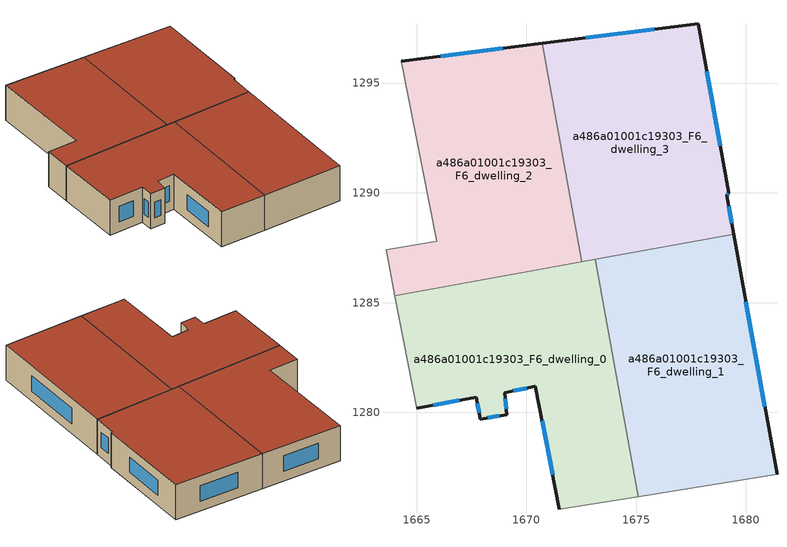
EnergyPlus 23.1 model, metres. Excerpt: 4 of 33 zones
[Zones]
a486a01001c19303_F6_dwelling_0
 floor to a486a01001c19303_F5_dwelling_0 (EU_floor_Construction): 1673.14,1286.97 1675.09,1276.17 1671.51,1275.59 1670.41,1281.19 1669.01,1280.89 1669.11,1279.89 1667.91,1279.69 1667.7,1280.69 1665,1280.19 1664.01,1285.32 z18
 wall outside (EU_wall_Construction): 1665,1280.19 1667.7,1280.69 1667.91,1279.69 1669.11,1279.89 1669.01,1280.89 1670.41,1281.19 1671.51,1275.59 z18:21
 wall adiabatic (EU_wall_Construction): 1664.01,1285.32 1665,1280.19 / 1671.51,1275.59 1675.09,1276.17 z18:21
 wall to a486a01001c19303_F6_dwelling_1 (EU_wall_Construction): 1675.09,1276.17 1673.14,1286.97 z18:21
 wall to a486a01001c19303_F6_dwelling_2 (EU_wall_Construction): 1672.52,1286.86 1664.01,1285.32 z18:21
 wall to a486a01001c19303_F6_dwelling_3 (EU_wall_Construction): 1673.14,1286.97 1672.52,1286.86 z18:21
 window (EU_Window_Construction): 1669.08,1280.17 1669.03,1280.61 / 1668.24,1279.75 1668.77,1279.84 / 1667.76,1280.41 1667.85,1279.97 / 1665.76,1280.33 1666.95,1280.55 / 1670.71,1279.62 1671.2,1277.16 / 1669.4,1280.98 1670.01,1281.11 z18.84:20.16
 roof outside (EU_roof_Construction): 1675.09,1276.17 1673.14,1286.97 1664.01,1285.32 1665,1280.19 1667.7,1280.69 1667.91,1279.69 1669.11,1279.89 1669.01,1280.89 1670.41,1281.19 1671.51,1275.59 z21
a486a01001c19303_F6_dwelling_1
 floor to a486a01001c19303_F5_dwelling_1 (EU_floor_Construction): 1679.44,1288.11 1681.41,1277.19 1675.09,1276.17 1673.14,1286.97 z18
 wall outside (EU_wall_Construction): 1681.41,1277.19 1679.44,1288.11 z18:21
 wall adiabatic (EU_wall_Construction): 1675.09,1276.17 1681.41,1277.19 z18:21
 wall to a486a01001c19303_F6_dwelling_3 (EU_wall_Construction): 1679.44,1288.11 1673.14,1286.97 z18:21
 window (EU_Window_Construction): 1680.86,1280.25 1679.99,1285.05 z18.84:20.16
 roof outside (EU_roof_Construction): 1681.41,1277.19 1679.44,1288.11 1673.14,1286.97 1675.09,1276.17 z21
a486a01001c19303_F6_dwelling_2
 floor to a486a01001c19303_F5_dwelling_2 (EU_floor_Construction): 1670.73,1296.81 1672.52,1286.86 1664.01,1285.32 1663.6,1287.4 1665.91,1287.8 1664.31,1296.01 z18
 wall outside (EU_wall_Construction): 1670.73,1296.81 1664.31,1296.01 z18:21
 wall adiabatic (EU_wall_Construction): 1664.31,1296.01 1665.91,1287.8 1663.6,1287.4 1664.01,1285.32 z18:21
 wall to a486a01001c19303_F6_dwelling_3 (EU_wall_Construction): 1672.52,1286.86 1670.73,1296.81 z18:21
 window (EU_Window_Construction): 1668.93,1296.59 1666.11,1296.23 z18.84:20.16
 roof outside (EU_roof_Construction): 1672.52,1286.86 1670.73,1296.81 1664.31,1296.01 1665.91,1287.8 1663.6,1287.4 1664.01,1285.32 z21
a486a01001c19303_F6_dwelling_3
 floor to a486a01001c19303_F5_dwelling_3 (EU_floor_Construction): 1677.82,1297.7 1679.22,1290 1679.12,1289.9 1679.44,1288.11 1672.52,1286.86 1670.73,1296.81 z18
 wall outside (EU_wall_Construction): 1679.44,1288.11 1679.12,1289.9 1679.22,1290 1677.82,1297.7 1670.73,1296.81 z18:21
 window (EU_Window_Construction): 1679.14,1289.93 1679.19,1289.97 / 1679.35,1288.61 1679.21,1289.4 / 1675.83,1297.45 1672.71,1297.06 / 1678.82,1292.16 1678.21,1295.54 z18.84:20.16
 roof outside (EU_roof_Construction): 1679.44,1288.11 1679.12,1289.9 1679.22,1290 1677.82,1297.7 1670.73,1296.81 1672.52,1286.86 z21
[Building]
EU S2 Campaign: North Axis=0; Terrain=City; Solar Distribution=FullExterior
[Site:Location]
Lyon-Bron: Latitude=45.75; Longitude=5; Time Zone=1; Elevation=198
[SizingPeriod:WeatherFileDays]
AnnualSizingPeriod: Begin Month=1; Begin Day of Month=1; End Month=12; End Day of Month=31; Day of Week for Start Day=Monday; Use Weather File Daylight Saving Period=No; Use Weather File Rain and Snow Indicators=No
[MATERIAL]
EU_InternalMass_Material: Roughness=MediumRough; Thickness=0.1; Conductivity=1; Density=1800; Specific Heat=900; Thermal Absorptance=0.9; Solar Absorptance=0.7; Visible Absorptance=0.7
[MATERIAL:NOMASS] Roughness=MediumRough; Thermal Absorptance=0.9; Solar Absorptance=0.7; Visible Absorptance=0.7
Name | Thermal Resistance
EU_wall_NoMass | 0.776494
EU_roof_NoMass | 0.486893
EU_floor_NoMass | 0.421597
[WINDOWMATERIAL:SIMPLEGLAZINGSYSTEM]
EU_Window_SimpleGlazing: UFactor=4.24961; Solar Heat Gain Coefficient=0.83; Visible Transmittance=0.83
[CONSTRUCTION]
EU_wall_Construction: EU_wall_NoMass
EU_roof_Construction: EU_roof_NoMass
EU_floor_Construction: EU_floor_NoMass
EU_Window_Construction: EU_Window_SimpleGlazing
EU_InternalMass_Construction: EU_InternalMass_Material
[ZONE] Type=1; Multiplier=1; Ceiling Height=autocalculate; Floor Area=autocalculate; Part of Total Floor Area=Yes
Name | Volume
a486a01001c19303_F6_dwelling_0 | 211.886
a486a01001c19303_F6_dwelling_1 | 211.88
a486a01001c19303_F6_dwelling_2 | 211.895
a486a01001c19303_F6_dwelling_3 | 211.878
[INTERNALMASS] Construction=EU_InternalMass_Construction
Name | Zone or ZoneList | Surface Area
a486a01001c19303_F6_dwelling_0_EU_InternalMass | a486a01001c19303_F6_dwelling_0 | 70.6291
a486a01001c19303_F6_dwelling_1_EU_InternalMass | a486a01001c19303_F6_dwelling_1 | 70.6272
a486a01001c19303_F6_dwelling_2_EU_InternalMass | a486a01001c19303_F6_dwelling_2 | 70.6333
a486a01001c19303_F6_dwelling_3_EU_InternalMass | a486a01001c19303_F6_dwelling_3 | 70.6249
[OTHEREQUIPMENT] Fuel Type=Electricity; Design Level Calculation Method=Watts/Area; Power per Zone Floor Area=1; Fraction Latent=0; Fraction Radiant=0; Fraction Lost=0; Carbon Dioxide Generation Rate=0; EndUse Subcategory=EU_Step8_InternalGains
Name | Zone or ZoneList or Space or SpaceList | Schedule
EU_Step8_InternalGain_a486a01001c19303_F6_dwelling_0_f000 | a486a01001c19303_F6_dwelling_0 | EU_Step8_GainSchedule_a486a01001c19303_F6_dwelling_0_f000
EU_Step8_InternalGain_a486a01001c19303_F6_dwelling_1_f000 | a486a01001c19303_F6_dwelling_1 | EU_Step8_GainSchedule_a486a01001c19303_F6_dwelling_1_f000
EU_Step8_InternalGain_a486a01001c19303_F6_dwelling_2_f000 | a486a01001c19303_F6_dwelling_2 | EU_Step8_GainSchedule_a486a01001c19303_F6_dwelling_2_f000
EU_Step8_InternalGain_a486a01001c19303_F6_dwelling_3_f000 | a486a01001c19303_F6_dwelling_3 | EU_Step8_GainSchedule_a486a01001c19303_F6_dwelling_3_f000
[ZONEVENTILATION:DESIGNFLOWRATE] Schedule=EU_AlwaysOn; Design Flow Rate Calculation Method=AirChanges/Hour; Air Changes per Hour=0.693814; Ventilation Type=Natural; Fan Pressure Rise=0; Fan Total Efficiency=1; Constant Term Coefficient=1; Temperature Term Coefficient=0; Velocity Term Coefficient=0; Velocity Squared Term Coefficient=0; Minimum Indoor Temperature=-100; Maximum Indoor Temperature=100; Delta Temperature=-100; Minimum Outdoor Temperature=-100; Maximum Outdoor Temperature=100; Maximum Wind Speed=40
Name | Zone or ZoneList or Space or SpaceList
EU_ConstantAir_a486a01001c19303_F6_dwelling_0 | a486a01001c19303_F6_dwelling_0
EU_ConstantAir_a486a01001c19303_F6_dwelling_1 | a486a01001c19303_F6_dwelling_1
EU_ConstantAir_a486a01001c19303_F6_dwelling_2 | a486a01001c19303_F6_dwelling_2
EU_ConstantAir_a486a01001c19303_F6_dwelling_3 | a486a01001c19303_F6_dwelling_3
[HVACTEMPLATE:THERMOSTAT] Constant Heating Setpoint=20; Constant Cooling Setpoint=50
EU_HeatOnly_a486a01001c19303_F1_dwelling_3; EU_HeatOnly_a486a01001c19303_F1_dwelling_4; EU_HeatOnly_a486a01001c19303_F2_dwelling_0; EU_HeatOnly_a486a01001c19303_F2_dwelling_1; EU_HeatOnly_a486a01001c19303_F2_dwelling_2; EU_HeatOnly_a486a01001c19303_F2_dwelling_3; EU_HeatOnly_a486a01001c19303_F2_dwelling_4; EU_HeatOnly_a486a01001c19303_F3_dwelling_0; EU_HeatOnly_a486a01001c19303_F3_dwelling_1; EU_HeatOnly_a486a01001c19303_F3_dwelling_2; EU_HeatOnly_a486a01001c19303_F3_dwelling_3; EU_HeatOnly_a486a01001c19303_F3_dwelling_4; EU_HeatOnly_a486a01001c19303_F4_dwelling_0; EU_HeatOnly_a486a01001c19303_F4_dwelling_1; EU_HeatOnly_a486a01001c19303_F4_dwelling_2; EU_HeatOnly_a486a01001c19303_F4_dwelling_3; EU_HeatOnly_a486a01001c19303_F4_dwelling_4; EU_HeatOnly_a486a01001c19303_F5_dwelling_0; EU_HeatOnly_a486a01001c19303_F5_dwelling_1; EU_HeatOnly_a486a01001c19303_F5_dwelling_2; EU_HeatOnly_a486a01001c19303_F5_dwelling_3; EU_HeatOnly_a486a01001c19303_F6_dwelling_0; EU_HeatOnly_a486a01001c19303_F6_dwelling_1; EU_HeatOnly_a486a01001c19303_F6_dwelling_2; EU_HeatOnly_a486a01001c19303_F6_dwelling_3
[HVACTEMPLATE:ZONE:IDEALLOADSAIRSYSTEM] System Availability Schedule=EU_AlwaysOn; Maximum Heating Supply Air Temperature=50; Minimum Cooling Supply Air Temperature=13; Maximum Heating Supply Air Humidity Ratio=0.0156; Minimum Cooling Supply Air Humidity Ratio=0.0077; Heating Limit=NoLimit; Cooling Limit=NoLimit; Heating Availability Schedule=EU_AlwaysOn; Cooling Availability Schedule=EU_CoolingOff; Dehumidification Control Type=ConstantSensibleHeatRatio; Cooling Sensible Heat Ratio=0.7; Dehumidification Setpoint=60; Humidification Control Type=None; Humidification Setpoint=30; Outdoor Air Method=None; Outdoor Air Flow Rate per Person=0.00944; Outdoor Air Flow Rate per Zone Floor Area=0; Outdoor Air Flow Rate per Zone=0; Demand Controlled Ventilation Type=None; Outdoor Air Economizer Type=NoEconomizer; Heat Recovery Type=None; Sensible Heat Recovery Effectiveness=0.7; Latent Heat Recovery Effectiveness=0.65
Name | Template Thermostat
a486a01001c19303_F6_dwelling_0 | EU_HeatOnly_a486a01001c19303_F6_dwelling_0
a486a01001c19303_F6_dwelling_1 | EU_HeatOnly_a486a01001c19303_F6_dwelling_1
a486a01001c19303_F6_dwelling_2 | EU_HeatOnly_a486a01001c19303_F6_dwelling_2
a486a01001c19303_F6_dwelling_3 | EU_HeatOnly_a486a01001c19303_F6_dwelling_3
[SIZING:ZONE] Zone Cooling Design Supply Air Temperature Input Method=SupplyAirTemperature; Zone Cooling Design Supply Air Temperature=13; Zone Heating Design Supply Air Temperature Input Method=SupplyAirTemperature; Zone Heating Design Supply Air Temperature=50; Zone Cooling Design Supply Air Humidity Ratio=0.008; Zone Heating Design Supply Air Humidity Ratio=0.008; Cooling Design Air Flow Method=DesignDay; Cooling Design Air Flow Rate=0; Cooling Minimum Air Flow per Zone Floor Area=0.000762; Cooling Minimum Air Flow=0; Cooling Minimum Air Flow Fraction=0.2; Heating Design Air Flow Method=DesignDay; Heating Design Air Flow Rate=0; Heating Maximum Air Flow per Zone Floor Area=0.002032; Heating Maximum Air Flow=0.141576; Heating Maximum Air Flow Fraction=0.3; Account for Dedicated Outdoor Air System=No; Dedicated Outdoor Air System Control Strategy=NeutralSupplyAir; Dedicated Outdoor Air Low Setpoint Temperature for Design=autosize; Dedicated Outdoor Air High Setpoint Temperature for Design=autosize; Zone Load Sizing Method=Sensible Load Only No Latent Load; Zone Latent Cooling Design Supply Air Humidity Ratio Input Method=HumidityRatioDifference; Zone Cooling Design Supply Air Humidity Ratio Difference=0.005; Zone Latent Heating Design Supply Air Humidity Ratio Input Method=HumidityRatioDifference; Zone Humidification Design Supply Air Humidity Ratio Difference=0.005
a486a01001c19303_F6_dwelling_0; a486a01001c19303_F6_dwelling_1; a486a01001c19303_F6_dwelling_2; a486a01001c19303_F6_dwelling_3
[SCHEDULE:CONSTANT]
Name | Hourly Value
EU_AlwaysOn | 1
EU_CoolingOff | 0
[SCHEDULE:FILE] Column Number=1; Rows to Skip at Top=0; Number of Hours of Data=8760; Column Separator=Comma; Interpolate to Timestep=No; Minutes per Item=60; Adjust Schedule for Daylight Savings=Yes
Name | File
EU_Step8_GainSchedule_a486a01001c19303_F6_dwelling_0_f000 | ../../schedules/a486a01001c19303/a486a01001c19303_F6_dwelling_0_f000_gain.csv
EU_Step8_GainSchedule_a486a01001c19303_F6_dwelling_1_f000 | ../../schedules/a486a01001c19303/a486a01001c19303_F6_dwelling_1_f000_gain.csv
EU_Step8_GainSchedule_a486a01001c19303_F6_dwelling_2_f000 | ../../schedules/a486a01001c19303/a486a01001c19303_F6_dwelling_2_f000_gain.csv
EU_Step8_GainSchedule_a486a01001c19303_F6_dwelling_3_f000 | ../../schedules/a486a01001c19303/a486a01001c19303_F6_dwelling_3_f000_gain.csv
